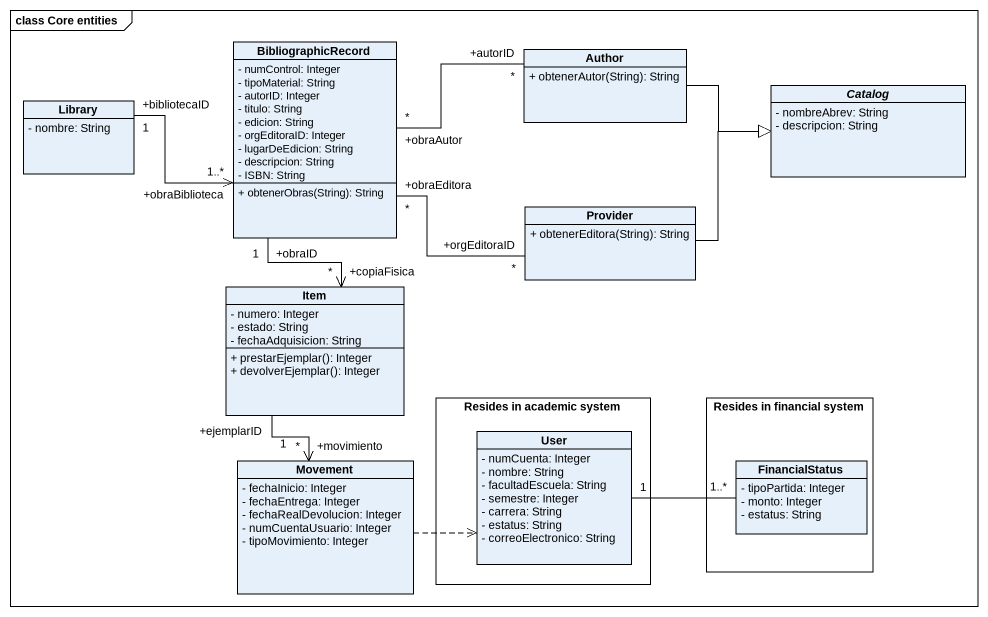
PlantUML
@startuml
mainframe class Core entities
hide circle
hide empty members
skinparam classAttributeIconSize 0
class BibliographicRecord {
  - numControl: Integer
  - tipoMaterial: String
  - autorID: Integer
  - titulo: String
  - edicion: String
  - orgEditoraID: Integer
  - lugarDeEdicion: String
  - descripcion: String
  - ISBN: String
  + obtenerObras(String): String
}
class Author {
  + obtenerAutor(String): String
}
class Library {
  - nombre: String
}
abstract class Catalog {
  - nombreAbrev: String
  - descripcion: String
}
class Provider {
  + obtenerEditora(String): String
}
class Item {
  - numero: Integer
  - estado: String
  - fechaAdquisicion: String
  + prestarEjemplar(): Integer
  + devolverEjemplar(): Integer
}
rectangle "Resides in academic system" as Resides_in_academic_system {
  class User {
    - numCuenta: Integer
    - nombre: String
    - facultadEscuela: String
    - semestre: Integer
    - carrera: String
    - estatus: String
    - correoElectronico: String
  }
}
rectangle "Resides in financial system" as Resides_in_financial_system {
  class FinancialStatus {
    - tipoPartida: Integer
    - monto: Integer
    - estatus: String
  }
}
class Movement {
  - fechaInicio: Integer
  - fechaEntrega: Integer
  - fechaRealDevolucion: Integer
  - numCuentaUsuario: Integer
  - tipoMovimiento: Integer
}
BibliographicRecord "+obraID\n1" --> "+copiaFisica\n*" Item
Author "+autorID\n*" -left- "+obraAutor\n*" BibliographicRecord
Author -right-|> Catalog
Library "+bibliotecaID\n1" -right-> "+obraBiblioteca\n1..*" BibliographicRecord
Provider "+orgEditoraID\n*" -left- "+obraEditora\n*" BibliographicRecord
Provider -right-|> Catalog
Item "+ejemplarID\n1" --> "+movimiento\n*" Movement
User "1" -right- "1..*" FinancialStatus
Movement .right.> User
@enduml
